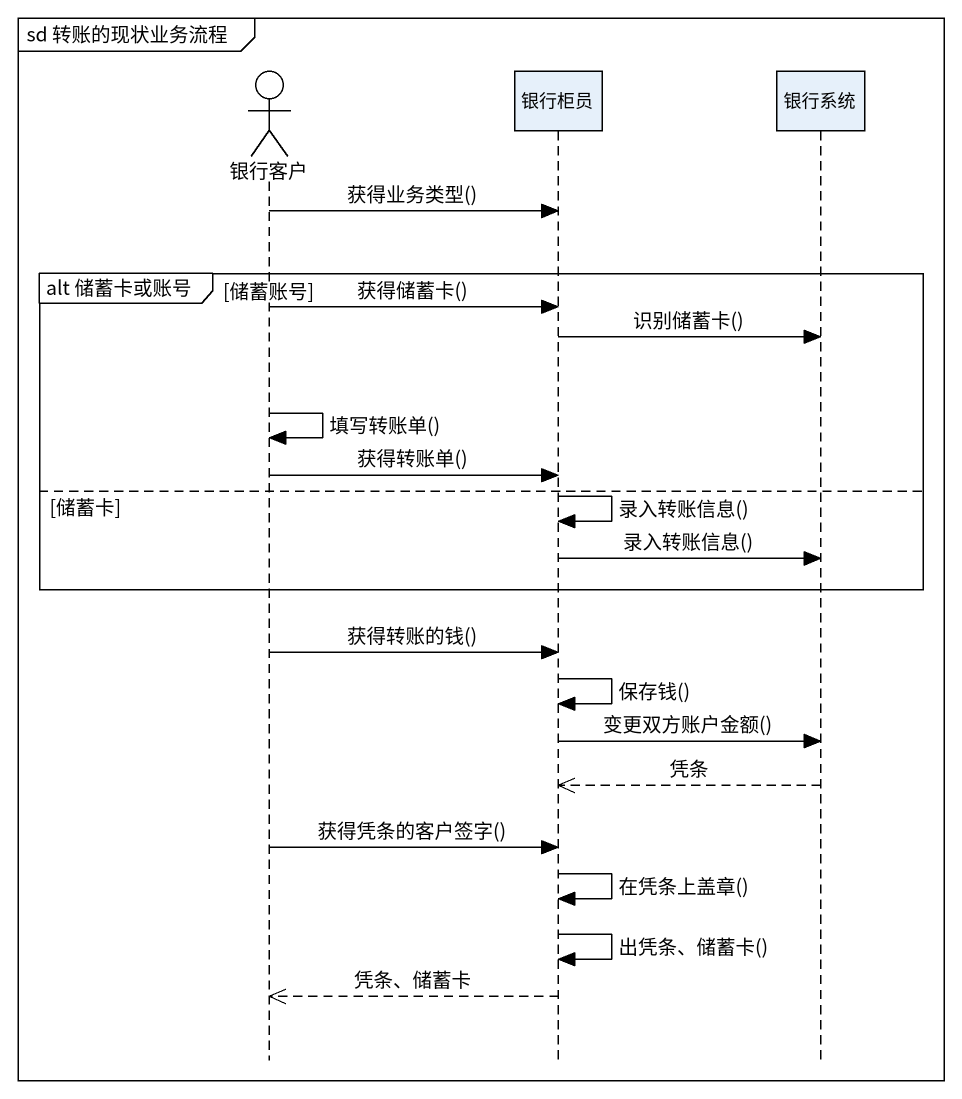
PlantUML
@startuml
mainframe sd 转账的现状业务流程
hide footbox
actor 银行客户
participant 银行柜员
participant 银行系统

银行客户 -> 银行柜员 : 获得业务类型()
group alt 储蓄卡或账号 [储蓄账号]
  银行客户 -> 银行柜员 : 获得储蓄卡()
  银行柜员 -> 银行系统 : 识别储蓄卡()
  银行客户 -> 银行客户 : 填写转账单()
  银行客户 -> 银行柜员 : 获得转账单()
else 储蓄卡
  银行柜员 -> 银行柜员 : 录入转账信息()
  银行柜员 -> 银行系统 : 录入转账信息()
end
银行客户 -> 银行柜员 : 获得转账的钱()
银行柜员 -> 银行柜员 : 保存钱()
银行柜员 -> 银行系统 : 变更双方账户金额()
银行系统 -->> 银行柜员 : 凭条
银行客户 -> 银行柜员 : 获得凭条的客户签字()
银行柜员 -> 银行柜员 : 在凭条上盖章()
银行柜员 -> 银行柜员 : 出凭条、储蓄卡()
银行柜员 -->> 银行客户 : 凭条、储蓄卡
@enduml
